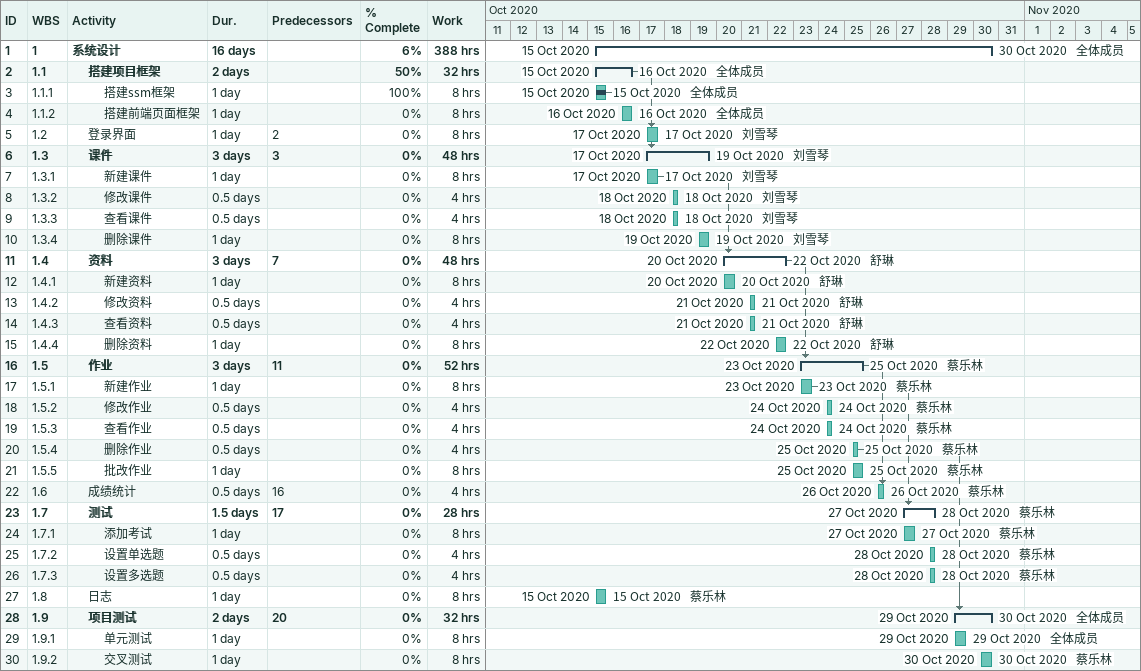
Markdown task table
| ID | WBS | Task | Duration | Start | Finish | Predecessors | Resources | % complete | Work (h) |
|---|---|---|---|---|---|---|---|---|---|
| 1 | 1 | **系统设计** | 16d | 2020-10-15 | 2020-10-30 |  | 全体成员 | 6 | 388 |
| 2 | 1.1 | **搭建项目框架** | 2d | 2020-10-15 | 2020-10-16 |  | 全体成员 | 50 | 32 |
| 3 | 1.1.1 | 搭建ssm框架 | 1d | 2020-10-15 | 2020-10-15 |  | 全体成员 | 100 | 8 |
| 4 | 1.1.2 | 搭建前端页面框架 | 1d | 2020-10-16 | 2020-10-16 |  | 全体成员 | 0 | 8 |
| 5 | 1.2 | 登录界面 | 1d | 2020-10-17 | 2020-10-17 | 2 | 刘雪琴 | 0 | 8 |
| 6 | 1.3 | **课件** | 3d | 2020-10-17 | 2020-10-19 | 3 | 刘雪琴 | 0 | 48 |
| 7 | 1.3.1 | 新建课件 | 1d | 2020-10-17 | 2020-10-17 |  | 刘雪琴 | 0 | 8 |
| 8 | 1.3.2 | 修改课件 | 0.5d | 2020-10-18 | 2020-10-18 |  | 刘雪琴 | 0 | 4 |
| 9 | 1.3.3 | 查看课件 | 0.5d | 2020-10-18 | 2020-10-18 |  | 刘雪琴 | 0 | 4 |
| 10 | 1.3.4 | 删除课件 | 1d | 2020-10-19 | 2020-10-19 |  | 刘雪琴 | 0 | 8 |
| 11 | 1.4 | **资料** | 3d | 2020-10-20 | 2020-10-22 | 7 | 舒琳 | 0 | 48 |
| 12 | 1.4.1 | 新建资料 | 1d | 2020-10-20 | 2020-10-20 |  | 舒琳 | 0 | 8 |
| 13 | 1.4.2 | 修改资料 | 0.5d | 2020-10-21 | 2020-10-21 |  | 舒琳 | 0 | 4 |
| 14 | 1.4.3 | 查看资料 | 0.5d | 2020-10-21 | 2020-10-21 |  | 舒琳 | 0 | 4 |
| 15 | 1.4.4 | 删除资料 | 1d | 2020-10-22 | 2020-10-22 |  | 舒琳 | 0 | 8 |
| 16 | 1.5 | **作业** | 3d | 2020-10-23 | 2020-10-25 | 11 | 蔡乐林 | 0 | 52 |
| 17 | 1.5.1 | 新建作业 | 1d | 2020-10-23 | 2020-10-23 |  | 蔡乐林 | 0 | 8 |
| 18 | 1.5.2 | 修改作业 | 0.5d | 2020-10-24 | 2020-10-24 |  | 蔡乐林 | 0 | 4 |
| 19 | 1.5.3 | 查看作业 | 0.5d | 2020-10-24 | 2020-10-24 |  | 蔡乐林 | 0 | 4 |
| 20 | 1.5.4 | 删除作业 | 0.5d | 2020-10-25 | 2020-10-25 |  | 蔡乐林 | 0 | 4 |
| 21 | 1.5.5 | 批改作业 | 1d | 2020-10-25 | 2020-10-25 |  | 蔡乐林 | 0 | 8 |
| 22 | 1.6 | 成绩统计 | 0.5d | 2020-10-26 | 2020-10-26 | 16 | 蔡乐林 | 0 | 4 |
| 23 | 1.7 | **测试** | 1.5d | 2020-10-27 | 2020-10-28 | 17 | 蔡乐林 | 0 | 28 |
| 24 | 1.7.1 | 添加考试 | 1d | 2020-10-27 | 2020-10-27 |  | 蔡乐林 | 0 | 8 |
| 25 | 1.7.2 | 设置单选题 | 0.5d | 2020-10-28 | 2020-10-28 |  | 蔡乐林 | 0 | 4 |
| 26 | 1.7.3 | 设置多选题 | 0.5d | 2020-10-28 | 2020-10-28 |  | 蔡乐林 | 0 | 4 |
| 27 | 1.8 | 日志 | 1d | 2020-10-15 | 2020-10-15 |  | 蔡乐林 | 0 | 8 |
| 28 | 1.9 | **项目测试** | 2d | 2020-10-29 | 2020-10-30 | 20 | 全体成员 | 0 | 32 |
| 29 | 1.9.1 | 单元测试 | 1d | 2020-10-29 | 2020-10-29 |  | 全体成员 | 0 | 8 |
| 30 | 1.9.2 | 交叉测试 | 1d | 2020-10-30 | 2020-10-30 |  | 蔡乐林 | 0 | 8 |
